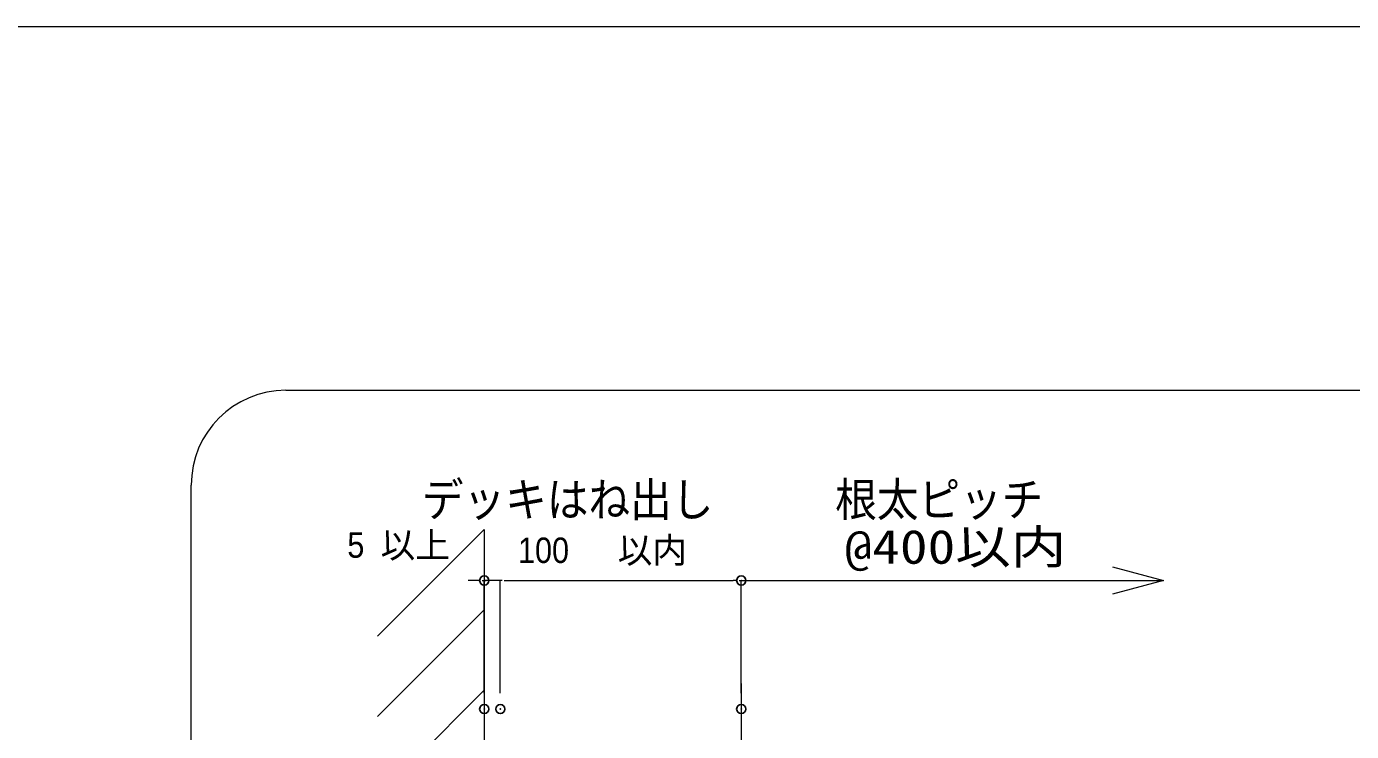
# Model space of a CAD drawing. Units: millimetres, scale not verified. Extents: x -12715 to 12220, y -3398 to 4210.
# Drawn here: x -2733.6 to -2321.1, y 3376.4 to 3595.8 of the extents above; entities that cross this region are included whole.
import ezdxf
from ezdxf.enums import TextEntityAlignment as Align

# ---------------------------------------------------------------- set-up
doc = ezdxf.new("R2010")
doc.units = ezdxf.units.MM
doc.header["$LTSCALE"] = 5.7
doc.header["$PDMODE"] = 32
doc.header["$PDSIZE"] = 2.85
doc.linetypes.add('CHAIN1', pattern=[8, 5, -1, 1, -1])
for name, color, linetype, lineweight in [('0-0_図枠', 7, 'Continuous', 9), ('0-3_寸法', 7, 'Continuous', 9), ('0-4_一般', 4, 'Continuous', 9), ('0-7_0', 7, 'Continuous', 9)]:
    doc.layers.add(name, color=color, linetype=linetype, lineweight=lineweight)
doc.layers.add('0-8_DEFPOINTS', color=7, linetype='Continuous')
doc.styles.add('Osaka', font='')
doc.styles.add('ＭＳ ゴシック', font='')
doc.styles.get('Osaka').set_extended_font_data('Osaka')
doc.styles.get('ＭＳ ゴシック').set_extended_font_data('MS Gothic')

# ---------------------------------------------------------------- blocks, each defined once
blk = doc.blocks.new('_DOT')
at = {"layer": '0-7_0'}
for p, q in [((-20, 0), (-40, 0)), ((-10, 0), (10, 0))]:
    blk.add_line(p, q, dxfattribs=at)
blk = doc.blocks.new('グループ-320-1')
at = {"layer": '0-4_一般'}
for p, q in [((-114348.1, 20771.4), (-115675.3, 19444.2)), ((-114348.1, 19771.4), (-115675.3, 18444.2)), ((-114348.1, 18771.4), (-115675.3, 17444.2)), ((-114348.1, 17771.4), (-115675.3, 16444.2)), ((-114348.1, 16771.4), (-115675.3, 15444.2)), ((-114348.1, 15771.4), (-115675.3, 14444.2)), ((-114348.1, 14771.4), (-115675.3, 13444.2)), ((-114348.1, 13771.4), (-114943.4, 13176))]:
    blk.add_line(p, q, dxfattribs=at)

msp = doc.modelspace()

# ---------------------------------------------------------------- linework, layer by layer
at = {"layer": '0-0_図枠', "color": 5}
msp.add_lwpolyline([(-3781.016, 3595.811), (-1781.016, 3595.811), (-1781.016, 2295.811), (-3781.016, 2295.811)], close=True, dxfattribs=at)
at = {"layer": '0-3_寸法'}
for p, q in [((-2593.62, 3423.409), (-2596.124, 3423.409)), ((-2591.116, 3388.409), (-2591.116, 3423.409)), ((-2586.116, 3423.409), (-2591.116, 3423.409)), ((-2586.116, 3388.409), (-2586.116, 3423.409)), ((-2586.116, 3388.409), (-2586.116, 3423.409)), ((-2583.613, 3423.409), (-2513.62, 3423.409)), ((-2583.613, 3423.409), (-2581.109, 3423.409)), ((-2511.116, 3388.409), (-2511.116, 3423.409))]:
    msp.add_line(p, q, dxfattribs=at)
at = {"layer": '0-3_寸法', "color": 4}
msp.add_line((-2511.116, 3423.409), (-2379.674, 3423.409), dxfattribs=at)
msp.add_lwpolyline([(-2395.549, 3427.663), (-2379.674, 3423.409), (-2395.549, 3419.155)], dxfattribs=at)
at = {"layer": '0-4_一般', "color": 7}
for p, q in [((-2652.854, 3482.6), (-1865.804, 3482.6)), ((-2682.329, 3135.991), (-2682.329, 3453.125))]:
    msp.add_line(p, q, dxfattribs=at)
at = {"layer": '0-4_一般', "color": 3}
msp.add_line((-2591.116, 3439.284), (-2591.116, 3249.401), dxfattribs=at)
at = {"layer": '0-4_一般', "linetype": 'CHAIN1'}
msp.add_line((-2511.116, 3391.346), (-2511.116, 3249.401), dxfattribs=at)
at = {"layer": '0-4_一般', "color": 7}
msp.add_arc((-2652.854, 3453.125), 29.475, 90, 180, dxfattribs=at)
at = {"layer": '0-8_DEFPOINTS'}
for p in [(-2591.116, 3423.409), (-2511.116, 3423.409), (-2591.116, 3383.409), (-2586.116, 3383.409), (-2511.116, 3383.409)]:
    msp.add_point(p, dxfattribs=at)

# ---------------------------------------------------------------- block references
at = {"layer": '0-3_寸法', "xscale": 0.06259308, "yscale": 0.06259308}
for p in [(-2591.116, 3423.409), (-2511.116, 3423.409)]:
    msp.add_blockref('_DOT', p, dxfattribs=at)
at = {"layer": '0-3_寸法', "xscale": 0.06259308, "yscale": 0.06259308, "rotation": 180}
msp.add_blockref('_DOT', (-2586.116, 3423.409), dxfattribs=at)
msp.add_blockref('_DOT', (-2586.116, 3423.409), dxfattribs=at)
at = {"layer": '0-4_一般', "xscale": 0.025, "yscale": 0.025}
msp.add_blockref('グループ-320-1', (267.586, 2920), dxfattribs=at)

# ---------------------------------------------------------------- texts
at = {"layer": '0-3_寸法', "color": 4, "style": 'ＭＳ ゴシック'}
for s, width, p in [('デッキはね出し', 0.9, (-2610.525, 3440.16)), ('根太ピッチ', 0.9, (-2481.858, 3440.2)), ('@400以内', 1.2, (-2478.97, 3425.46))]:
    msp.add_text(s, height=10.56, dxfattribs=dict(at, width=width)).set_placement(p, align=Align.BOTTOM_LEFT)
at = {"layer": '0-3_寸法', "style": 'Osaka', "width": 0.9}
for s, p in [('5', (-2633.737, 3428.121)), ('100', (-2580.612, 3426.495))]:
    msp.add_text(s, height=7.918, dxfattribs=at).set_placement(p, align=Align.BOTTOM_LEFT)
at = {"layer": '0-3_寸法', "style": 'Osaka'}
for s, p in [('以上', (-2623.395, 3428.121)), ('以内', (-2549.586, 3426.495))]:
    msp.add_text(s, height=7.918, dxfattribs=at).set_placement(p, align=Align.BOTTOM_LEFT)

doc.saveas('drawing.dxf')
